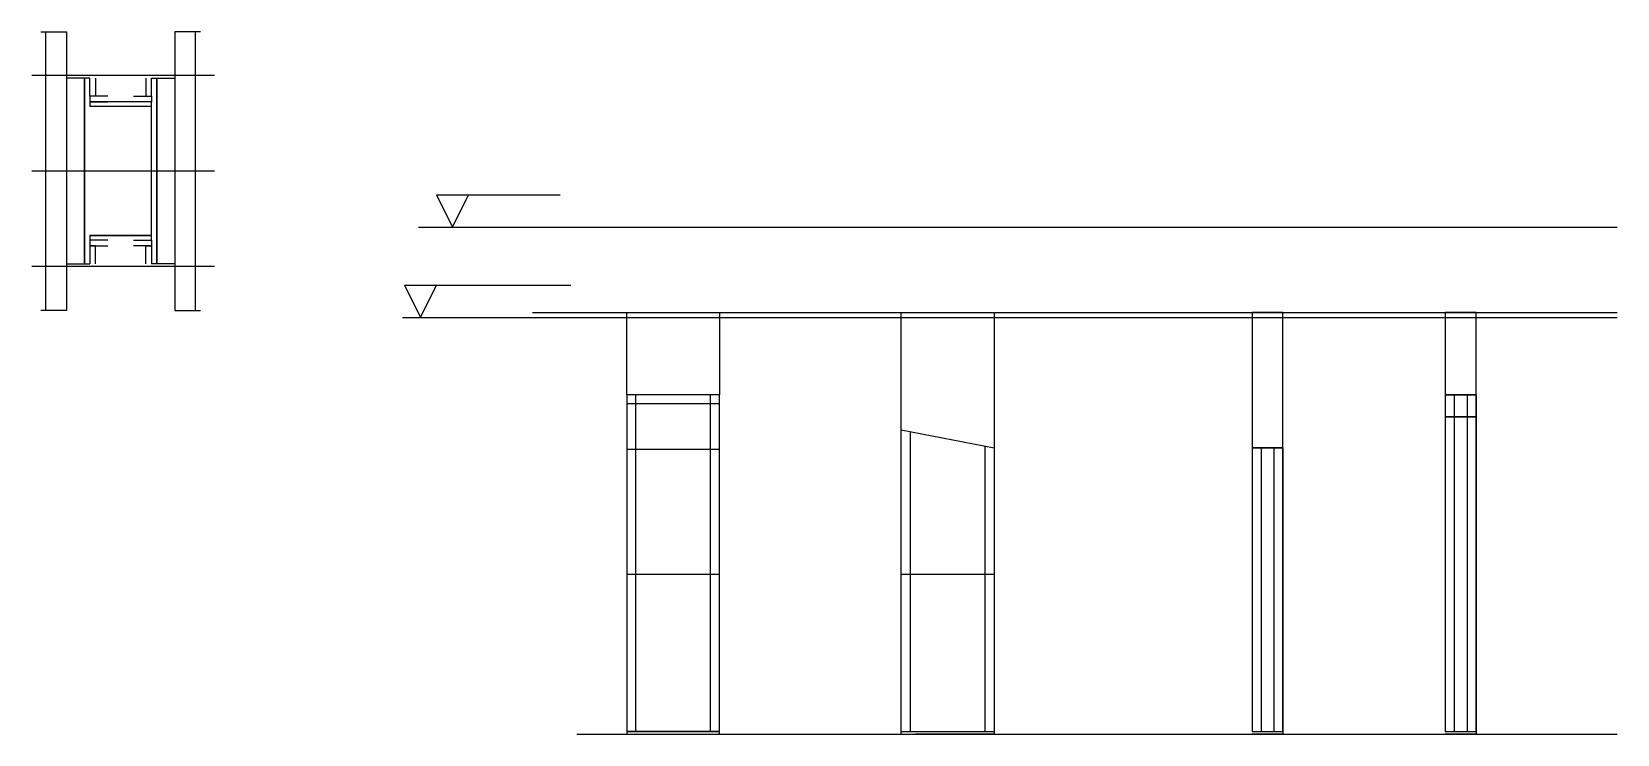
# Model space of a CAD drawing. Header units: metres. Extents: x 19397 to 20627, y 3977 to 4521.
import ezdxf

# ---------------------------------------------------------------- set-up
doc = ezdxf.new("R2010")
doc.units = ezdxf.units.M
for name, color, linetype in [('CHAPA', 7, 'Continuous'), ('COTA', 7, 'Continuous'), ('Hachura', 7, 'Continuous'), ('Madeira', 7, 'Continuous'), ('NIVEL 1° PAV.', 7, 'Continuous'), ('NIVEL 2° PAV.', 7, 'Continuous'), ('Nível', 7, 'Continuous'), ('Painéis', 7, 'Continuous'), ('Perfil Metálico', 7, 'Continuous'), ('SARR_2.2x7', 7, 'Continuous'), ('SARRAFO', 7, 'Continuous')]:
    doc.layers.add(name, color=color, linetype=linetype)

msp = doc.modelspace()

# ---------------------------------------------------------------- linework, layer by layer
at = {"layer": 'CHAPA', "color": 7, "lineweight": 25}
for points in [[(19442.3, 4485.4), (19438.3, 4485.4), (19438.3, 4341.4), (19442.3, 4341.4)], [(19442.3, 4485.4), (19438.3, 4485.4), (19438.3, 4341.4), (19442.3, 4341.4)], [(19490.3, 4485.4), (19494.3, 4485.4), (19494.3, 4341.4), (19490.3, 4341.4)], [(19490.3, 4485.4), (19494.3, 4485.4), (19494.3, 4341.4), (19490.3, 4341.4)], [(19490.3, 4463.4), (19490.3, 4467), (19442.3, 4467), (19442.3, 4463.4)], [(19490.3, 4463.4), (19490.3, 4467), (19442.3, 4467), (19442.3, 4463.4)], [(19490.3, 4359.8), (19490.3, 4363.4), (19442.3, 4363.4), (19442.3, 4359.8)], [(19490.3, 4359.8), (19490.3, 4363.4), (19442.3, 4363.4), (19442.3, 4359.8)]]:
    msp.add_lwpolyline(points, dxfattribs=at)
at = {"layer": 'COTA', "color": 7, "lineweight": 25}
for p, q in [((19858.8, 4239.9), (19858.8, 4303.9)), ((19858.8, 4303.9), (19930.8, 4303.9)), ((19930.8, 4303.9), (19930.8, 4239.9)), ((20071.7, 4212.8), (20071.7, 4303.9)), ((20071.7, 4303.9), (20143.7, 4303.9)), ((20143.7, 4303.9), (20143.7, 4198.9))]:
    msp.add_line(p, q, dxfattribs=at)
for points in [[(20367.7, 4198.9), (20367.7, 4303.9), (20343.7, 4303.9), (20343.7, 4198.9)], [(20517.5, 4239.9), (20517.5, 4303.9), (20493.5, 4303.9), (20493.5, 4239.9)]]:
    msp.add_lwpolyline(points, dxfattribs=at)
at = {"layer": 'Hachura', "color": 7, "lineweight": 25}
for p, q in [((19539.1, 4487.4), (19397.3, 4487.4)), ((19539.1, 4413.4), (19397.3, 4413.4)), ((19539.1, 4339.4), (19397.3, 4339.4))]:
    msp.add_line(p, q, dxfattribs=at)
at = {"layer": 'Madeira', "color": 7, "lineweight": 25}
for points in [[(19424.3, 4341.4), (19438.3, 4341.4), (19438.3, 4485.4), (19424.3, 4485.4)], [(19508.3, 4341.4), (19494.3, 4341.4), (19494.3, 4485.4), (19508.3, 4485.4)]]:
    msp.add_lwpolyline(points, dxfattribs=at)
at = {"layer": 'NIVEL 1° PAV.', "color": 7, "lineweight": 25}
for p, q in [((19711.1, 4394.9), (19807.1, 4394.9)), ((19711.1, 4394.9), (19723.6, 4369.9)), ((19723.6, 4369.9), (19736.1, 4394.9)), ((19697.3, 4369.9), (20627, 4369.9))]:
    msp.add_line(p, q, dxfattribs=at)
at = {"layer": 'NIVEL 2° PAV.', "color": 7, "lineweight": 25}
for p, q in [((19686.3, 4324.9), (19815.3, 4324.9)), ((19686.3, 4324.9), (19698.8, 4299.9)), ((19698.8, 4299.9), (19711.3, 4324.9)), ((19684.9, 4299.9), (20627, 4299.9))]:
    msp.add_line(p, q, dxfattribs=at)
at = {"layer": 'Nível', "color": 7, "lineweight": 25}
for p, q in [((19785.7, 4303.9), (20627, 4303.9)), ((19820.1, 3976.9), (20627, 3976.9))]:
    msp.add_line(p, q, dxfattribs=at)
at = {"layer": 'Painéis', "color": 7, "lineweight": 25}
for p, q in [((19930.8, 4239.9), (19858.8, 4239.9)), ((19858.8, 4239.9), (19858.8, 3976.9)), ((19930.8, 3976.9), (19930.8, 4239.9)), ((20493.5, 4239.9), (20493.5, 3978.9)), ((20493.5, 4239.9), (20517.5, 4239.9)), ((20517.5, 4239.9), (20493.5, 4239.9)), ((20517.5, 4239.9), (20493.5, 4239.9)), ((20517.5, 4239.9), (20493.5, 4239.9)), ((20517.5, 3978.9), (20517.5, 4239.9)), ((20517.5, 4239.9), (20517.5, 3978.9)), ((20493.5, 4222.9), (20517.5, 4222.9)), ((20517.5, 4222.9), (20493.5, 4222.9)), ((20517.5, 4222.9), (20493.5, 4222.9)), ((20517.5, 4222.9), (20493.5, 4222.9)), ((19858.8, 4197.9), (19930.8, 4197.9)), ((20343.7, 4198.9), (20343.7, 3978.9)), ((20343.7, 4198.9), (20367.7, 4198.9)), ((20367.7, 4198.9), (20343.7, 4198.9)), ((20367.7, 4198.9), (20343.7, 4198.9)), ((20367.7, 4198.9), (20343.7, 4198.9)), ((20367.7, 3978.9), (20367.7, 4198.9)), ((20367.7, 4198.9), (20367.7, 3978.9)), ((19858.8, 4100.9), (19930.8, 4100.9)), ((20071.7, 4100.9), (20143.7, 4100.9)), ((19858.8, 3978.9), (19930.8, 3978.9)), ((20071.7, 3978.9), (20143.7, 3978.9)), ((20343.7, 3978.9), (20367.7, 3978.9)), ((20493.5, 3978.9), (20517.5, 3978.9))]:
    msp.add_line(p, q, dxfattribs=at)
for points in [[(19442.3, 4363.4), (19490.3, 4363.4), (19490.3, 4463.4), (19442.3, 4463.4)], [(20071.7, 3976.9), (20071.7, 4212.8), (20143.7, 4198.9), (20143.7, 3976.9), (20082.7, 3976.9)], [(19930.8, 3978.9), (19858.8, 3978.9), (19858.8, 3976.9), (19930.8, 3976.9)], [(20343.7, 3978.9), (20367.7, 3978.9), (20367.7, 3976.9), (20343.7, 3976.9)], [(20493.5, 3978.9), (20517.5, 3978.9), (20517.5, 3976.9), (20493.5, 3976.9)]]:
    msp.add_lwpolyline(points, dxfattribs=at)
at = {"layer": 'Perfil Metálico', "color": 7, "lineweight": 25}
for points in [[(19404.3, 4521.4), (19424.3, 4521.4), (19424.3, 4305.4), (19404.3, 4305.4)], [(19420.3, 4305.4), (19408.3, 4305.4), (19408.3, 4521.4), (19420.3, 4521.4)], [(19528.3, 4521.4), (19508.3, 4521.4), (19508.3, 4305.4), (19528.3, 4305.4)], [(19512.3, 4305.4), (19524.3, 4305.4), (19524.3, 4521.4), (19512.3, 4521.4)]]:
    msp.add_lwpolyline(points, dxfattribs=at)
at = {"layer": 'SARR_2.2x7', "color": 7, "lineweight": 25}
for p, q in [((19930.8, 4232.9), (19858.8, 4232.9)), ((19865.8, 4197.9), (19865.8, 4239.9)), ((19923.8, 4197.9), (19923.8, 4239.9)), ((20500.5, 4239.9), (20500.5, 3978.9)), ((20500.5, 4239.9), (20500.5, 4239.9)), ((20500.5, 4239.9), (20500.5, 4239.9)), ((20510.5, 4239.9), (20510.5, 3978.9)), ((20510.5, 4239.9), (20510.5, 4239.9)), ((20510.5, 4239.9), (20510.5, 4239.9)), ((20500.5, 4222.9), (20500.5, 4222.9)), ((20500.5, 4222.9), (20500.5, 4222.9)), ((20510.5, 4222.9), (20510.5, 4222.9)), ((20510.5, 4222.9), (20510.5, 4222.9)), ((20078.7, 4100.9), (20078.7, 4211.4)), ((19865.8, 4100.9), (19865.8, 4197.9)), ((19923.8, 4100.9), (19923.8, 4197.9)), ((20136.7, 4100.9), (20136.7, 4200.3)), ((20350.7, 4198.9), (20350.7, 3978.9)), ((20350.7, 4198.9), (20350.7, 4198.9)), ((20350.7, 4198.9), (20350.7, 4198.9)), ((20360.7, 4198.9), (20360.7, 3978.9)), ((20360.7, 4198.9), (20360.7, 4198.9)), ((20360.7, 4198.9), (20360.7, 4198.9)), ((19865.8, 3978.9), (19865.8, 4100.9)), ((19923.8, 3978.9), (19923.8, 4100.9)), ((20078.7, 3978.9), (20078.7, 4100.9)), ((20136.7, 3978.9), (20136.7, 4100.9)), ((19865.8, 3978.9), (19865.8, 3978.9)), ((19923.8, 3978.9), (19923.8, 3978.9)), ((20078.7, 3978.9), (20078.7, 3978.9)), ((20136.7, 3978.9), (20136.7, 3978.9))]:
    msp.add_line(p, q, dxfattribs=at)
at = {"layer": 'SARRAFO', "color": 7, "lineweight": 25}
for points in [[(19446.7, 4485.4), (19446.7, 4471.4), (19442.3, 4471.4), (19442.3, 4485.4)], [(19485.9, 4485.4), (19485.9, 4471.4), (19490.3, 4471.4), (19490.3, 4485.4)], [(19456.3, 4471.4), (19442.3, 4471.4), (19442.3, 4467), (19456.3, 4467)], [(19476.3, 4471.4), (19490.3, 4471.4), (19490.3, 4467), (19476.3, 4467)], [(19456.3, 4359.8), (19442.3, 4359.8), (19442.3, 4355.4), (19456.3, 4355.4)], [(19446.7, 4341.4), (19446.7, 4355.4), (19442.3, 4355.4), (19442.3, 4341.4)], [(19476.3, 4359.8), (19490.3, 4359.8), (19490.3, 4355.4), (19476.3, 4355.4)], [(19485.9, 4341.4), (19485.9, 4355.4), (19490.3, 4355.4), (19490.3, 4341.4)]]:
    msp.add_lwpolyline(points, dxfattribs=at)

doc.saveas('drawing.dxf')
